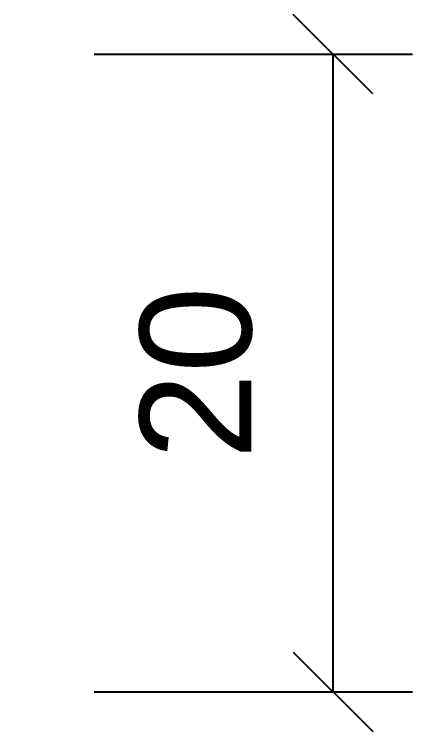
# Model space of a CAD drawing. Header units: metres. Extents: x -325 to 301, y -147 to 149.
# Drawn here: x -0.0012 to 0.1238, y 82.9707 to 83.1958 of the extents above; entities that cross this region are included whole.
import ezdxf

# ---------------------------------------------------------------- set-up
doc = ezdxf.new("R2010")
doc.units = ezdxf.units.M
doc.layers.get('Defpoints').update_dxf_attribs({"lineweight": 13})
doc.layers.add('0-TX-1_25', color=7, linetype='Continuous', true_color=0x3f4f7f)
doc.styles.get("Standard").update_dxf_attribs({"font": 'arial.ttf'})
doc.dimstyles.new('ISO-25', dxfattribs={"dimtxt": 0.1, "dimasz": 0.1, "dimexe": 0.1, "dimexo": 0.1, "dimgap": 0.1, "dimtad": 1, "dimdec": 0, "dimlfac": 100, "dimzin": 9, "dimtxsty": 'Standard', "dimblk": 'OBLIQUE', "dimcen": 0.1, "dimadec": 0, "dimazin": 0, "dimtfac": 1, "dimtdec": 0, "dimtmove": 0, "dimatfit": 3, "dimldrblk": 'OBLIQUE', "dimfxl": 1, "dimarcsym": 0})

# ---------------------------------------------------------------- blocks, each defined once
blk = doc.blocks.new('_Oblique')
at = {"color": 0, "lineweight": -2}
blk.add_line((-0.5, -0.5), (0.5, 0.5), dxfattribs=at)
blk = doc.blocks.new('*D1665')
at = {"layer": '0-TX-1_25', "color": 0, "lineweight": -2, "transparency": 16777216}
for p, q in [((0.02385, 83.18331), (0.12382, 83.18331)), ((0.09882, 83.18331), (0.09882, 82.98317)), ((0.02385, 82.98317), (0.12382, 82.98317))]:
    blk.add_line(p, q, dxfattribs=at)
at = {"layer": 'Defpoints', "color": 0, "transparency": 16777216}
for p in [(-0.00115, 83.18331), (-0.00115, 82.98317), (0.09882, 82.98317)]:
    blk.add_point(p, dxfattribs=at)
at = {"layer": '0-TX-1_25', "color": 0, "lineweight": -2, "transparency": 16777216, "xscale": 0.025, "yscale": 0.025, "zscale": 0.025}
for p, rotation in [((0.09882, 83.18331), 90), ((0.09882, 82.98317), 270)]:
    blk.add_blockref('_Oblique', p, dxfattribs=dict(at, rotation=rotation))
at = {"layer": '0-TX-1_25', "color": 0, "transparency": 16777216, "insert": (0.05595, 83.08324), "char_height": 0.035, "attachment_point": 5, "rotation": 90}
blk.add_mtext('20', dxfattribs=at)

msp = doc.modelspace()

# ---------------------------------------------------------------- dimensions: what is measured, and where the dimension line sits
at = {"layer": '0-TX-1_25'}
dim = msp.add_linear_dim(base=(0.09882, 82.98317), p1=(-0.00115, 83.18331), p2=(-0.00115, 82.98317), angle=90, dimstyle='ISO-25', override={"dimtxt": 0.035, "dimasz": 0.025, "dimexe": 0.025, "dimexo": 0.025, "dimgap": 0.025, "dimblk1": 'Oblique', "dimblk2": 'Oblique', "dimsah": 1, "dimfxl": 0.1, "dimfxlon": 1, "dimarcsym": 1}, dxfattribs=at)
dim.commit()
dim.dimension.update_dxf_attribs({"geometry": '*D1665', "text_midpoint": (0.05595, 83.08324)})

doc.saveas('drawing.dxf')
